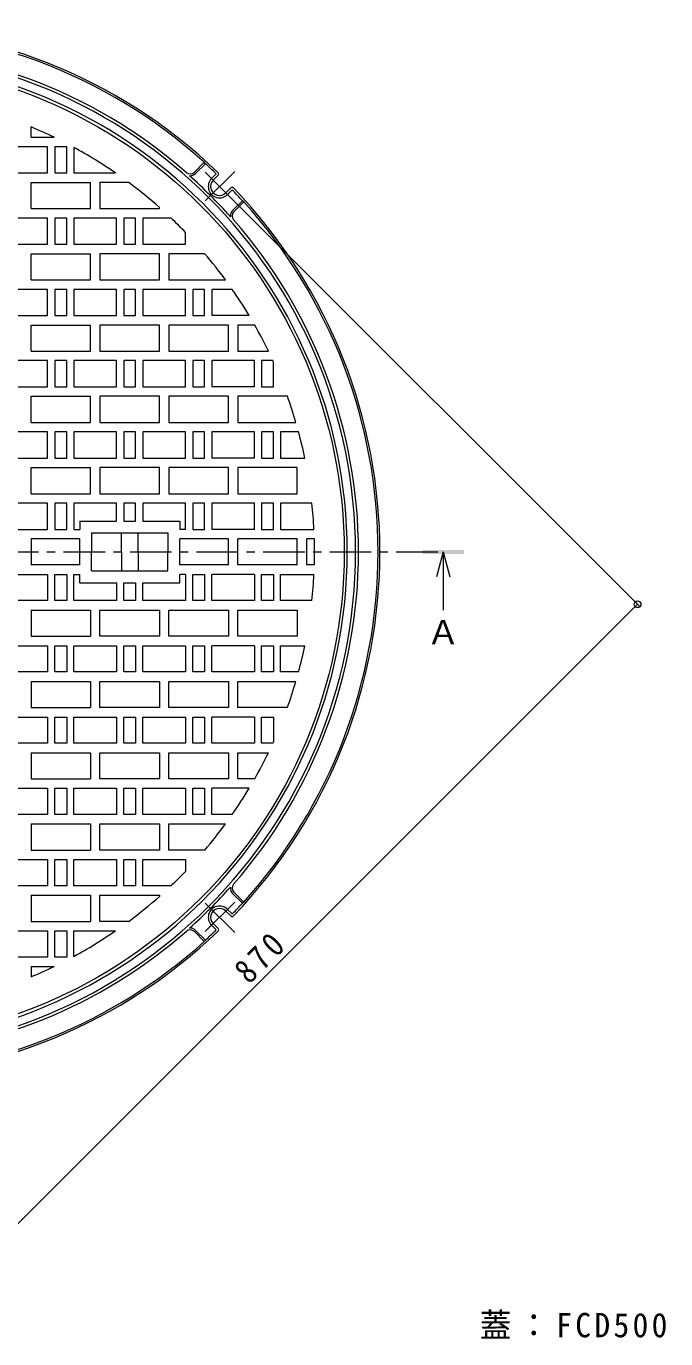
# Model space of a CAD drawing. Units: millimetres, scale not verified. Extents: x -1027 to 1330, y -949 to 948.
# Drawn here: x -369 to 169, y -187 to 918 of the extents above; entities that cross this region are included whole.
import ezdxf
from ezdxf.enums import TextEntityAlignment as Align

# ---------------------------------------------------------------- set-up
doc = ezdxf.new("R2010")
doc.units = ezdxf.units.MM
doc.header["$LTSCALE"] = 7
doc.header["$PDMODE"] = 32
doc.header["$PDSIZE"] = 5.6
doc.linetypes.add('CHAIN1', pattern=[8, 5, -1, 1, -1])
for name, color, linetype, lineweight in [('0-0_通り芯', 3, 'CHAIN1', 9), ('0-1_躯体', 2, 'Continuous', 9), ('0-2_仕上', 3, 'Continuous', 9), ('0-4_その他', 7, 'Continuous', 9), ('0-5_寸法', 7, 'Continuous', 9)]:
    doc.layers.add(name, color=color, linetype=linetype, lineweight=lineweight)
doc.styles.add('ＭＳ ゴシック', font='')
doc.styles.get('ＭＳ ゴシック').set_extended_font_data('MS Gothic')

msp = doc.modelspace()

# ---------------------------------------------------------------- linework, layer by layer
at = {"layer": '0-0_通り芯'}
msp.add_line((-1009.529, 475.265), (-18.081, 475.265), dxfattribs=at)
at = {"layer": '0-1_躯体'}
for p, q in [((-227.389, 794.915), (-219.031, 803.273)), ((-212.931, 789.574), (-209.334, 793.17)), ((-211.516, 788.16), (-207.339, 792.337)), ((-200.91, 777.553), (-196.732, 781.731)), ((-199.496, 776.139), (-195.899, 779.735)), ((-195.215, 762.742), (-187.015, 770.942)), ((-194.155, 761.681), (-185.797, 770.039)), ((-185.797, 770.039), (-187.015, 770.942)), ((-194.155, 188.849), (-185.797, 180.491)), ((-195.215, 187.788), (-187.015, 179.588)), ((-185.797, 180.491), (-187.015, 179.588)), ((-200.91, 172.977), (-196.732, 168.799)), ((-199.496, 174.391), (-195.899, 170.794)), ((-227.389, 155.615), (-219.031, 147.257)), ((-212.931, 160.956), (-209.334, 157.359)), ((-211.516, 162.37), (-207.339, 158.192))]:
    msp.add_line(p, q, dxfattribs=at)
at = {"layer": '0-1_躯体', "linetype": 'CHAIN1'}
for p, q in [((-193.458, 770.101), (-218.969, 795.612)), ((-193.458, 795.612), (-218.969, 770.101)), ((-193.458, 180.429), (-218.969, 154.918)), ((-193.458, 154.918), (-218.969, 180.429))]:
    msp.add_line(p, q, dxfattribs=at)
at = {"layer": '0-1_躯体'}
for points in [[(-226.328, 793.854), (-218.128, 802.054), (-219.031, 803.273)], [(-226.328, 156.675), (-218.128, 148.475), (-219.031, 147.257)]]:
    msp.add_lwpolyline(points, dxfattribs=at)
for centre, radius, start, end in [((-513.805, 475.265), 442.5, 46.16939, 133.83061), ((-513.805, 475.265), 441, 48.05461, 131.94537), ((-513.805, 475.265), 422, 0, 180), ((-513.805, 475.265), 424.5, 48.80472, 131.19527), ((-513.805, 475.265), 415, 0, 180), ((-513.805, 475.265), 440.7, 46.30168, 47.8614), ((-230.924, 798.45), 5, 228.80435, 314.9996), ((-230.924, 798.45), 6.5, 263.92749, 315.00031), ((-513.805, 475.265), 424.2, 41.70039, 48.29961), ((-206.213, 782.856), 9.5, 134.99979, 315.00043), ((-206.213, 782.856), 7.5, 135, 315.00027), ((-209.688, 793.524), 0.5, 315, 46.30086), ((-208.4, 793.398), 1.5, 315.00134, 46.16969), ((-195.672, 780.67), 1.5, 43.83162, 135), ((-195.546, 779.382), 0.5, 43.69914, 135), ((-513.805, 475.265), 440.7, 42.13858, 43.6983), ((-513.805, 475.265), 442.5, 316.16939, 43.83061), ((-190.619, 758.145), 6.5, 135, 186.07246), ((-513.805, 475.265), 441, 0, 41.94537), ((-190.619, 758.145), 5, 134.9996, 221.19484), ((-513.805, 475.265), 424.5, 0, 41.19528), ((-513.805, 475.265), 422, 180, 0), ((-513.805, 475.265), 415, 180, 0), ((-513.805, 475.265), 424.5, 318.80472, 0), ((-513.805, 475.265), 441, 318.05463, 0), ((-513.805, 475.265), 424.2, 311.70039, 318.29961), ((-190.619, 192.384), 6.5, 173.92754, 225), ((-190.619, 192.384), 5, 138.80516, 225.0004), ((-206.213, 167.673), 9.5, 44.99957, 225.00021), ((-513.805, 475.265), 440.7, 316.3017, 317.86142), ((-206.213, 167.673), 7.5, 44.99973, 225), ((-195.672, 169.86), 1.5, 225, 316.16838), ((-195.546, 171.148), 0.5, 225, 316.30086), ((-513.805, 475.265), 442.5, 271.10565, 313.83061), ((-513.805, 475.265), 424.5, 272.86956, 311.19528), ((-230.924, 152.079), 5, 45.0004, 131.19565), ((-230.924, 152.079), 6.5, 44.99969, 96.07251), ((-513.805, 475.265), 440.7, 312.1386, 313.69832), ((-209.688, 157.006), 0.5, 313.69914, 45), ((-208.4, 157.132), 1.5, 313.83031, 44.99866), ((-513.805, 475.265), 441, 272.14439, 311.94539)]:
    msp.add_arc(centre, radius, start, end, dxfattribs=at)
at = {"layer": '0-2_仕上'}
for p, q in [((-364.804, 824.265), (-364.804, 832.973)), ((-364.805, 824.265), (-345.415, 824.265)), ((-364.804, 786.265), (-314.805, 786.265)), ((-364.804, 764.265), (-364.804, 786.265)), ((-314.805, 764.265), (-314.805, 786.265)), ((-306.805, 786.265), (-306.805, 764.265)), ((-282.644, 786.265), (-306.805, 786.265)), ((-364.805, 764.265), (-314.805, 764.265)), ((-306.805, 764.265), (-256.805, 764.265)), ((-256.805, 764.265), (-256.805, 765.277)), ((-246.981, 756.265), (-270.804, 756.265)), ((-234.804, 734.265), (-234.804, 744.179)), ((-364.804, 726.265), (-314.805, 726.265)), ((-364.804, 704.265), (-364.804, 726.265)), ((-314.805, 704.265), (-314.805, 726.265)), ((-256.805, 726.265), (-306.805, 726.265)), ((-306.805, 726.265), (-306.805, 704.265)), ((-256.805, 704.265), (-256.805, 726.265)), ((-248.805, 726.265), (-248.805, 704.265)), ((-218.584, 726.265), (-248.805, 726.265)), ((-364.805, 704.265), (-314.805, 704.265)), ((-306.805, 704.265), (-256.805, 704.265)), ((-248.805, 704.265), (-201.21, 704.265)), ((-212.805, 696.265), (-212.805, 674.265)), ((-195.504, 696.265), (-212.805, 696.265)), ((-181.306, 674.265), (-212.805, 674.265)), ((-364.804, 666.265), (-314.805, 666.265)), ((-364.804, 644.265), (-364.804, 666.265)), ((-314.805, 644.265), (-314.805, 666.265)), ((-256.805, 666.265), (-306.805, 666.265)), ((-306.805, 666.265), (-306.805, 644.265)), ((-256.805, 644.265), (-256.805, 666.265)), ((-198.804, 644.265), (-198.804, 666.265)), ((-190.805, 666.265), (-190.805, 644.265)), ((-176.647, 666.265), (-190.805, 666.265)), ((-364.805, 644.265), (-314.805, 644.265)), ((-306.805, 644.265), (-256.805, 644.265)), ((-248.805, 644.265), (-198.805, 644.265)), ((-190.805, 644.265), (-165.1, 644.265)), ((-161.335, 636.265), (-170.804, 636.265)), ((-160.804, 614.265), (-160.804, 635.099)), ((-176.805, 614.265), (-212.805, 614.265)), ((-364.804, 606.265), (-314.805, 606.265)), ((-364.804, 584.265), (-364.804, 606.265)), ((-314.805, 584.265), (-314.805, 606.265)), ((-256.805, 606.265), (-306.805, 606.265)), ((-306.805, 606.265), (-306.805, 584.265)), ((-256.805, 584.265), (-256.805, 606.265)), ((-198.804, 584.265), (-198.804, 606.265)), ((-190.805, 606.265), (-190.805, 584.265)), ((-149.12, 606.265), (-190.805, 606.265)), ((-364.805, 584.265), (-314.805, 584.265)), ((-306.805, 584.265), (-256.805, 584.265)), ((-248.805, 584.265), (-198.805, 584.265)), ((-190.805, 584.265), (-141.951, 584.265)), ((-154.804, 576.265), (-154.804, 554.265)), ((-139.699, 576.265), (-154.804, 576.265)), ((-176.805, 554.265), (-212.805, 554.265)), ((-154.804, 554.265), (-134.443, 554.265)), ((-364.804, 546.265), (-314.805, 546.265)), ((-364.804, 524.265), (-364.804, 546.265)), ((-314.805, 524.265), (-314.805, 546.265)), ((-256.805, 546.265), (-306.805, 546.265)), ((-306.805, 546.265), (-306.805, 524.265)), ((-256.805, 524.265), (-256.805, 546.265)), ((-198.804, 524.265), (-198.804, 546.265)), ((-140.805, 546.265), (-190.805, 546.265)), ((-190.805, 546.265), (-190.805, 524.265)), ((-140.805, 524.265), (-140.805, 546.265)), ((-364.805, 524.265), (-314.805, 524.265)), ((-306.805, 524.265), (-256.805, 524.265)), ((-248.805, 524.265), (-198.805, 524.265)), ((-190.805, 524.265), (-140.805, 524.265)), ((-292.805, 501.265), (-292.805, 516.265)), ((-276.804, 516.265), (-286.804, 516.265)), ((-286.804, 516.265), (-286.804, 501.265)), ((-276.804, 501.265), (-276.804, 516.265)), ((-234.804, 516.265), (-270.804, 516.265)), ((-270.804, 516.265), (-270.804, 501.265)), ((-234.804, 494.265), (-234.804, 516.265)), ((-218.805, 516.265), (-228.805, 516.265)), ((-228.805, 516.265), (-228.805, 494.265)), ((-218.805, 494.265), (-218.805, 516.265)), ((-154.804, 516.265), (-154.804, 494.265)), ((-128.48, 516.265), (-154.804, 516.265)), ((-323.608, 501.265), (-292.805, 501.265)), ((-323.608, 501.265), (-323.608, 494.265)), ((-286.804, 501.265), (-276.804, 501.265)), ((-270.804, 501.265), (-239.624, 501.265)), ((-239.624, 501.265), (-239.624, 494.265)), ((-323.608, 486.265), (-364.805, 486.265)), ((-364.805, 486.265), (-364.805, 464.265)), ((-328.804, 494.265), (-323.608, 494.265)), ((-323.608, 464.265), (-323.608, 486.265)), ((-313.805, 491.265), (-249.805, 491.265)), ((-313.805, 491.265), (-313.805, 475.265)), ((-288.805, 475.265), (-288.805, 491.265)), ((-274.805, 475.265), (-274.805, 491.265)), ((-249.805, 491.265), (-249.805, 475.265)), ((-234.804, 494.265), (-239.624, 494.265)), ((-198.805, 486.265), (-239.624, 486.265)), ((-239.624, 464.265), (-239.624, 486.265)), ((-228.805, 494.265), (-218.805, 494.265)), ((-176.805, 494.265), (-212.805, 494.265)), ((-198.805, 464.265), (-198.805, 486.265)), ((-140.805, 486.265), (-190.805, 486.265)), ((-190.805, 464.265), (-190.805, 486.265)), ((-154.804, 494.265), (-126.771, 494.265)), ((-140.805, 464.265), (-140.805, 486.265)), ((-126.461, 486.265), (-132.805, 486.265)), ((-132.805, 464.265), (-132.805, 486.265)), ((-313.805, 459.265), (-313.805, 475.265)), ((-288.805, 475.265), (-288.805, 459.265)), ((-274.805, 475.265), (-274.805, 459.265)), ((-249.805, 459.265), (-249.805, 475.265)), ((-323.608, 464.265), (-364.805, 464.265)), ((-198.805, 464.265), (-239.624, 464.265)), ((-140.805, 464.265), (-190.805, 464.265)), ((-126.461, 464.265), (-132.805, 464.265)), ((-328.804, 456.265), (-323.608, 456.265)), ((-323.608, 449.265), (-323.608, 456.265)), ((-313.805, 459.265), (-249.805, 459.265)), ((-234.804, 456.265), (-239.624, 456.265)), ((-239.624, 449.265), (-239.624, 456.265)), ((-234.804, 456.265), (-234.804, 434.265)), ((-228.805, 456.265), (-218.805, 456.265)), ((-228.805, 434.265), (-228.805, 456.265)), ((-218.805, 456.265), (-218.805, 434.265)), ((-176.805, 456.265), (-212.805, 456.265)), ((-154.804, 434.265), (-154.804, 456.265)), ((-154.804, 456.265), (-126.771, 456.265)), ((-323.608, 449.265), (-292.805, 449.265)), ((-292.805, 449.265), (-292.805, 434.265)), ((-286.804, 449.265), (-276.804, 449.265)), ((-286.804, 434.265), (-286.804, 449.265)), ((-276.804, 449.265), (-276.804, 434.265)), ((-270.804, 449.265), (-239.624, 449.265)), ((-270.804, 434.265), (-270.804, 449.265)), ((-276.804, 434.265), (-286.804, 434.265)), ((-234.804, 434.265), (-270.804, 434.265)), ((-218.805, 434.265), (-228.805, 434.265)), ((-128.48, 434.265), (-154.804, 434.265)), ((-364.805, 426.265), (-314.805, 426.265)), ((-364.804, 426.265), (-364.804, 404.265)), ((-314.805, 426.265), (-314.805, 404.265)), ((-306.805, 404.265), (-306.805, 426.265)), ((-306.805, 426.265), (-256.805, 426.265)), ((-256.805, 426.265), (-256.805, 404.265)), ((-248.805, 426.265), (-198.805, 426.265)), ((-198.804, 426.265), (-198.804, 404.265)), ((-190.805, 404.265), (-190.805, 426.265)), ((-190.805, 426.265), (-140.805, 426.265)), ((-140.805, 426.265), (-140.805, 404.265)), ((-364.804, 404.265), (-314.805, 404.265)), ((-256.805, 404.265), (-306.805, 404.265)), ((-140.805, 404.265), (-190.805, 404.265)), ((-176.805, 396.265), (-212.805, 396.265)), ((-154.804, 374.265), (-154.804, 396.265)), ((-154.804, 396.265), (-134.443, 396.265)), ((-364.805, 366.265), (-314.805, 366.265)), ((-364.804, 366.265), (-364.804, 344.265)), ((-314.805, 366.265), (-314.805, 344.265)), ((-306.805, 344.265), (-306.805, 366.265)), ((-306.805, 366.265), (-256.805, 366.265)), ((-256.805, 366.265), (-256.805, 344.265)), ((-248.805, 366.265), (-198.805, 366.265)), ((-198.804, 366.265), (-198.804, 344.265)), ((-190.805, 344.265), (-190.805, 366.265)), ((-190.805, 366.265), (-141.951, 366.265)), ((-139.699, 374.265), (-154.804, 374.265)), ((-364.804, 344.265), (-314.805, 344.265)), ((-256.805, 344.265), (-306.805, 344.265)), ((-149.12, 344.265), (-190.805, 344.265)), ((-176.805, 336.265), (-212.805, 336.265)), ((-160.804, 336.265), (-160.804, 315.431)), ((-161.335, 314.265), (-170.804, 314.265)), ((-364.805, 306.265), (-314.805, 306.265)), ((-364.804, 306.265), (-364.804, 284.265)), ((-314.805, 306.265), (-314.805, 284.265)), ((-306.805, 284.265), (-306.805, 306.265)), ((-306.805, 306.265), (-256.805, 306.265)), ((-256.805, 306.265), (-256.805, 284.265)), ((-248.805, 306.265), (-198.805, 306.265)), ((-198.804, 306.265), (-198.804, 284.265)), ((-190.805, 284.265), (-190.805, 306.265)), ((-190.805, 306.265), (-165.1, 306.265)), ((-364.804, 284.265), (-314.805, 284.265)), ((-256.805, 284.265), (-306.805, 284.265)), ((-212.805, 254.265), (-212.805, 276.265)), ((-181.306, 276.265), (-212.805, 276.265)), ((-176.647, 284.265), (-190.805, 284.265)), ((-195.504, 254.265), (-212.805, 254.265)), ((-364.805, 246.265), (-314.805, 246.265)), ((-364.804, 246.265), (-364.804, 224.265)), ((-314.805, 246.265), (-314.805, 224.265)), ((-306.805, 224.265), (-306.805, 246.265)), ((-306.805, 246.265), (-256.805, 246.265)), ((-256.805, 246.265), (-256.805, 224.265)), ((-248.805, 224.265), (-248.805, 246.265)), ((-248.805, 246.265), (-201.21, 246.265)), ((-364.804, 224.265), (-314.805, 224.265)), ((-256.805, 224.265), (-306.805, 224.265)), ((-218.584, 224.265), (-248.805, 224.265)), ((-234.804, 216.265), (-234.804, 206.35)), ((-246.981, 194.264), (-270.804, 194.264)), ((-364.805, 186.265), (-314.805, 186.265)), ((-364.804, 186.265), (-364.804, 164.265)), ((-314.805, 186.265), (-314.805, 164.265)), ((-306.805, 164.265), (-306.805, 186.265)), ((-306.805, 186.265), (-256.805, 186.265)), ((-256.805, 186.265), (-256.805, 185.252)), ((-364.804, 164.265), (-314.805, 164.265)), ((-282.644, 164.265), (-306.805, 164.265)), ((-364.805, 126.265), (-345.415, 126.265)), ((-364.804, 126.265), (-364.804, 117.557))]:
    msp.add_line(p, q, dxfattribs=at)
for points in [[(-350.805, 794.265), (-350.805, 816.265), (-386.805, 816.265), (-386.805, 794.265)], [(-334.805, 794.265), (-334.805, 816.265), (-344.805, 816.265), (-344.805, 794.265)], [(-350.805, 734.265), (-350.805, 756.265), (-386.805, 756.265), (-386.805, 734.265)], [(-334.805, 734.265), (-334.805, 756.265), (-344.805, 756.265), (-344.805, 734.265)], [(-292.805, 734.265), (-292.805, 756.265), (-328.804, 756.265), (-328.804, 734.265)], [(-276.804, 734.265), (-276.804, 756.265), (-286.804, 756.265), (-286.804, 734.265)], [(-350.805, 674.265), (-350.805, 696.265), (-386.805, 696.265), (-386.805, 674.265)], [(-334.805, 674.265), (-334.805, 696.265), (-344.805, 696.265), (-344.805, 674.265)], [(-292.805, 674.265), (-292.805, 696.265), (-328.804, 696.265), (-328.804, 674.265)], [(-276.804, 674.265), (-276.804, 696.265), (-286.804, 696.265), (-286.804, 674.265)], [(-234.804, 674.265), (-234.804, 696.265), (-270.804, 696.265), (-270.804, 674.265)], [(-218.804, 674.265), (-218.804, 696.265), (-228.804, 696.265), (-228.804, 674.265)], [(-350.805, 614.265), (-350.805, 636.265), (-386.805, 636.265), (-386.805, 614.265)], [(-334.805, 614.265), (-334.805, 636.265), (-344.805, 636.265), (-344.805, 614.265)], [(-292.805, 614.265), (-292.805, 636.265), (-328.804, 636.265), (-328.804, 614.265)], [(-276.804, 614.265), (-276.804, 636.265), (-286.804, 636.265), (-286.804, 614.265)], [(-234.804, 614.265), (-234.804, 636.265), (-270.804, 636.265), (-270.804, 614.265)], [(-218.804, 614.265), (-218.804, 636.265), (-228.804, 636.265), (-228.804, 614.265)], [(-350.805, 554.265), (-350.805, 576.265), (-386.805, 576.265), (-386.805, 554.265)], [(-334.805, 554.265), (-334.805, 576.265), (-344.805, 576.265), (-344.805, 554.265)], [(-292.805, 554.265), (-292.805, 576.265), (-328.804, 576.265), (-328.804, 554.265)], [(-276.804, 554.265), (-276.804, 576.265), (-286.804, 576.265), (-286.804, 554.265)], [(-234.804, 554.265), (-234.804, 576.265), (-270.804, 576.265), (-270.804, 554.265)], [(-218.804, 554.265), (-218.804, 576.265), (-228.804, 576.265), (-228.804, 554.265)], [(-160.804, 554.265), (-160.804, 576.265), (-170.804, 576.265), (-170.804, 554.265)], [(-350.805, 494.265), (-350.805, 516.265), (-386.805, 516.265), (-386.805, 494.265)], [(-334.805, 494.265), (-334.805, 516.265), (-344.805, 516.265), (-344.805, 494.265)], [(-160.804, 494.265), (-160.804, 516.265), (-170.804, 516.265), (-170.804, 494.265)], [(-350.805, 456.265), (-350.805, 434.265), (-386.805, 434.265), (-386.805, 456.265)], [(-334.805, 456.265), (-334.805, 434.265), (-344.805, 434.265), (-344.805, 456.265)], [(-160.804, 456.265), (-160.804, 434.265), (-170.804, 434.265), (-170.804, 456.265)], [(-350.805, 396.265), (-350.805, 374.265), (-386.805, 374.265), (-386.805, 396.265)], [(-334.805, 396.265), (-334.805, 374.265), (-344.805, 374.265), (-344.805, 396.265)], [(-292.805, 396.265), (-292.805, 374.265), (-328.804, 374.265), (-328.804, 396.265)], [(-276.804, 396.265), (-276.804, 374.265), (-286.804, 374.265), (-286.804, 396.265)], [(-234.804, 396.265), (-234.804, 374.265), (-270.804, 374.265), (-270.804, 396.265)], [(-218.804, 396.265), (-218.804, 374.265), (-228.804, 374.265), (-228.804, 396.265)], [(-160.804, 396.265), (-160.804, 374.265), (-170.804, 374.265), (-170.804, 396.265)], [(-350.805, 336.265), (-350.805, 314.265), (-386.805, 314.265), (-386.805, 336.265)], [(-334.805, 336.265), (-334.805, 314.265), (-344.805, 314.265), (-344.805, 336.265)], [(-292.805, 336.265), (-292.805, 314.265), (-328.804, 314.265), (-328.804, 336.265)], [(-276.804, 336.265), (-276.804, 314.265), (-286.804, 314.265), (-286.804, 336.265)], [(-234.804, 336.265), (-234.804, 314.265), (-270.804, 314.265), (-270.804, 336.265)], [(-218.804, 336.265), (-218.804, 314.265), (-228.804, 314.265), (-228.804, 336.265)], [(-350.805, 276.265), (-350.805, 254.265), (-386.805, 254.265), (-386.805, 276.265)], [(-334.805, 276.265), (-334.805, 254.265), (-344.805, 254.265), (-344.805, 276.265)], [(-292.805, 276.265), (-292.805, 254.265), (-328.804, 254.265), (-328.804, 276.265)], [(-276.804, 276.265), (-276.804, 254.265), (-286.804, 254.265), (-286.804, 276.265)], [(-234.804, 276.265), (-234.804, 254.265), (-270.804, 254.265), (-270.804, 276.265)], [(-218.804, 276.265), (-218.804, 254.265), (-228.804, 254.265), (-228.804, 276.265)], [(-350.805, 216.265), (-350.805, 194.264), (-386.805, 194.264), (-386.805, 216.265)], [(-334.805, 216.265), (-334.805, 194.264), (-344.805, 194.264), (-344.805, 216.265)], [(-292.805, 216.265), (-292.805, 194.264), (-328.804, 194.264), (-328.804, 216.265)], [(-276.804, 216.265), (-276.804, 194.264), (-286.804, 194.264), (-286.804, 216.265)], [(-350.805, 156.265), (-350.805, 134.265), (-386.805, 134.265), (-386.805, 156.265)], [(-334.805, 156.265), (-334.805, 134.265), (-344.805, 134.265), (-344.805, 156.265)]]:
    msp.add_lwpolyline(points, close=True, dxfattribs=at)
for points in [[(-328.804, 815.751), (-328.804, 794.265), (-293.815, 794.265)], [(-270.804, 756.265), (-270.804, 734.265), (-234.804, 734.265)], [(-198.804, 666.265), (-248.805, 666.265), (-248.805, 644.265)], [(-176.805, 614.265), (-176.805, 636.265), (-212.805, 636.265), (-212.805, 614.265)], [(-170.804, 636.265), (-170.804, 614.265), (-160.804, 614.265)], [(-198.804, 606.265), (-248.805, 606.265), (-248.805, 584.265)], [(-176.805, 554.265), (-176.805, 576.265), (-212.805, 576.265), (-212.805, 554.265)], [(-198.804, 546.265), (-248.805, 546.265), (-248.805, 524.265)], [(-292.805, 516.265), (-328.804, 516.265), (-328.804, 494.265)], [(-176.805, 494.265), (-176.805, 516.265), (-212.805, 516.265), (-212.805, 494.265)], [(-292.805, 434.265), (-328.804, 434.265), (-328.804, 456.265)], [(-176.805, 456.265), (-176.805, 434.265), (-212.805, 434.265), (-212.805, 456.265)], [(-198.804, 404.265), (-248.805, 404.265), (-248.805, 426.265)], [(-176.805, 396.265), (-176.805, 374.265), (-212.805, 374.265), (-212.805, 396.265)], [(-198.804, 344.265), (-248.805, 344.265), (-248.805, 366.265)], [(-176.805, 336.265), (-176.805, 314.265), (-212.805, 314.265), (-212.805, 336.265)], [(-170.804, 314.265), (-170.804, 336.265), (-160.804, 336.265)], [(-198.804, 284.265), (-248.805, 284.265), (-248.805, 306.265)], [(-270.804, 194.264), (-270.804, 216.265), (-234.804, 216.265)], [(-328.804, 134.778), (-328.804, 156.265), (-293.815, 156.265)]]:
    msp.add_lwpolyline(points, dxfattribs=at)
msp.add_circle((-513.805, 475.265), 412.5, dxfattribs=at)
for start, end in [(64.24301, 67.38625), (55.409, 61.48296), (48.45361, 53.37729), (43.94545, 46.48235), (36.22574, 40.37161), (30.90047, 34.77277), (25.85718, 29.5316), (24.36044, 24.54982), (16.33725, 19.75902), (11.7634, 15.10838), (2.81047, 6.07362), (358.37329, 1.62668), (353.92638, 357.18953), (344.89162, 348.2366), (340.24098, 343.66275), (335.45018, 335.63956), (330.4684, 334.14282), (325.22723, 329.09953), (319.62839, 323.77426), (313.51765, 316.05455), (306.62271, 311.54639), (298.51704, 304.591), (292.61375, 295.75699)]:
    msp.add_arc((-513.805, 475.265), 387.5, start, end, dxfattribs=at)
at = {"layer": '0-4_その他'}
for p, q in [((146.985, 429.665), (-196.314, 772.957)), ((-469.677, -184.039), (145.5, 431.15))]:
    msp.add_line(p, q, dxfattribs=at)
msp.add_point((145.5, 431.15), dxfattribs=at)
at = {"layer": '0-5_寸法', "color": 4}
for q in [(-23.681, 454.265), (-18.081, 426.265), (-12.481, 454.265)]:
    msp.add_line((-18.081, 475.265), q, dxfattribs=at)
msp.add_solid([(-35.581, 473.515), (-0.581, 473.515), (-35.581, 477.015), (-0.581, 477.015)], dxfattribs=at)

# ---------------------------------------------------------------- texts
at = {"layer": '0-4_その他', "color": 2, "insert": (-181.145, 110.438), "char_height": 20.53, "attachment_point": 7, "rotation": 45.001, "style": 'ＭＳ ゴシック'}
msp.add_mtext('\\T1.27;\\W0.9;870', dxfattribs=at)
at = {"layer": '0-5_寸法', "color": 2, "style": 'ＭＳ ゴシック'}
msp.add_text('Ａ', height=20.53, dxfattribs=at).set_placement((-32.081, 391.265), align=Align.BOTTOM_LEFT)
at = {"layer": '0-5_寸法', "color": 2, "insert": (12.634, -187.08), "char_height": 20.53, "attachment_point": 7, "style": 'ＭＳ ゴシック'}
msp.add_mtext('\\T1.21;\\W0.95;蓋：FCD500', dxfattribs=at)

doc.saveas('drawing.dxf')
